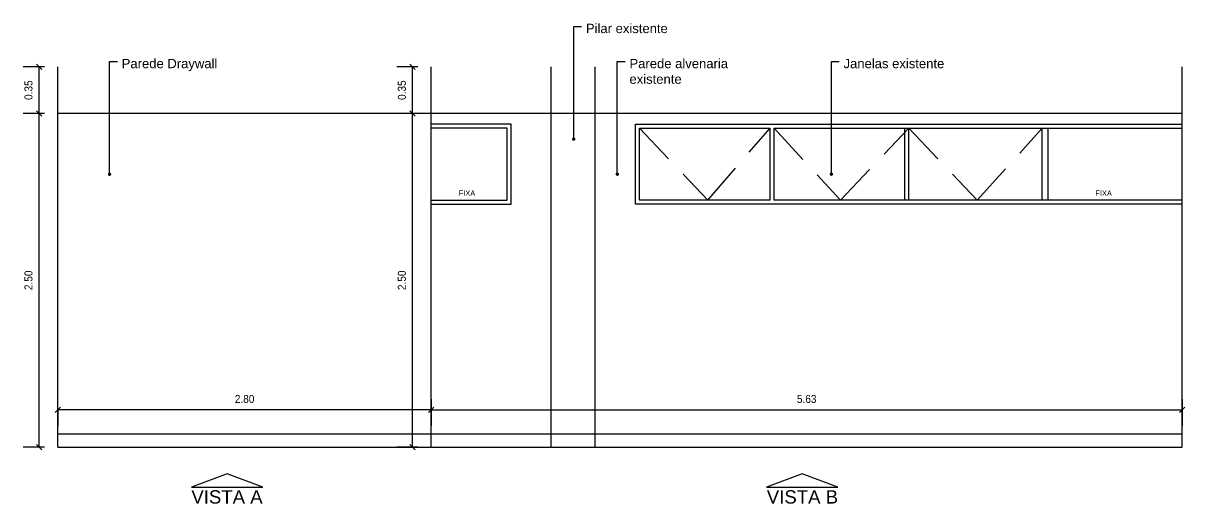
# Model space of a CAD drawing. Header units: millimetres. Extents: x 7034 to 7235, y -465 to -378.
# Drawn here: x 7093.84 to 7102.55, y -438.35 to -434.75 of the extents above; entities that cross this region are included whole.
import ezdxf

# ---------------------------------------------------------------- set-up
doc = ezdxf.new("R2010")
doc.units = ezdxf.units.MM
doc.header["$LTSCALE"] = 0.005
doc.linetypes.add('CONTINUO', pattern=[0])
doc.linetypes.add('DASHED', pattern=[19.05, 12.7, -6.35])
doc.layers.get('0').update_dxf_attribs({"linetype": 'CONTINUO'})
doc.layers.get('DEFPOINTS').update_dxf_attribs({"linetype": 'CONTINUO', "lineweight": 15})
for name, color, linetype in [('- COTAS', 12, 'Continuous'), ('252', 252, 'Continuous'), ('ARQ-TEXTO', 3, 'Continuous'), ('ARQ_ALVENARIA', 6, 'Continuous'), ('ARQ_ESQUADRIA', 5, 'Continuous'), ('ARQ_TXT_AMBIENTE', 3, 'Continuous'), ('DETALHES', 4, 'Continuous'), ('LL_DETALHES PRETO', 250, 'Continuous'), ('NN_COTA', 1, 'Continuous'), ('NN_GESSO', 5, 'Continuous')]:
    doc.layers.add(name, color=color, linetype=linetype)
doc.styles.add('50', font='ARIALN.TTF', dxfattribs={"height": 0.1})
doc.styles.add('ARQ', font='arial.ttf', dxfattribs={"width": 0.9})
doc.styles.add('R80-20', font='simplex.shx', dxfattribs={"height": 0.04})
doc.styles.get("Standard").update_dxf_attribs({"font": 'arial.ttf'})
doc.dimstyles.new('1-40', dxfattribs={"dimtxt": 0.06, "dimasz": 0.04, "dimexe": 0.1195, "dimexo": 0.1, "dimgap": 0.05, "dimtad": 1, "dimzin": 0, "dimdsep": 46, "dimtxsty": 'ARQ', "dimblk": 'OBLIQUE', "dimcen": 0.09, "dimclrd": 1, "dimclre": 1, "dimclrt": 7, "dimadec": 0, "dimazin": 0, "dimtm": 1e-09, "dimtfac": 1, "dimtofl": 0, "dimtmove": 0, "dimatfit": 3, "dimfxl": 0.1, "dimfxlon": 1, "dimtolj": 1, "dimtzin": 0, "dimlwd": -1, "dimlwe": -1, "dimarcsym": 0})
doc.dimstyles.new('50', dxfattribs={"dimscale": 0, "dimtxt": 0.1, "dimasz": 0.025, "dimexe": 0.05, "dimexo": 0.05, "dimgap": 0.01, "dimtad": 1, "dimdec": 0, "dimlfac": 100, "dimzin": 0, "dimdsep": 46, "dimtxsty": '50', "dimblk": 'DOT', "dimcen": 0.02, "dimclrd": 1, "dimclre": 1, "dimclrt": 7, "dimadec": 0, "dimazin": 0, "dimtfac": 1, "dimtdec": 0, "dimtofl": 0, "dimtmove": 2, "dimatfit": 2, "dimldrblk": 'DOT', "dimfxl": 0.05, "dimtolj": 1, "dimtzin": 0, "dimlwd": -1, "dimarcsym": 0})

# ---------------------------------------------------------------- blocks, each defined once
blk = doc.blocks.new('_OBLIQUE')
at = {"color": 0, "linetype": 'ByBlock'}
blk.add_line((-0.5, -0.5), (0.5, 0.5), dxfattribs=at)
blk = doc.blocks.new('*D63')
at = {"layer": '- COTAS', "color": 1, "transparency": 16777216}
for p, q in [((7096.7957, -435.4264), (7096.6362, -435.4264)), ((7096.7557, -437.9264), (7096.7557, -435.4264)), ((7096.7957, -437.9264), (7096.6362, -437.9264))]:
    blk.add_line(p, q, dxfattribs=at)
at = {"layer": 'DEFPOINTS', "color": 0, "transparency": 16777216}
for p in [(7096.7557, -435.4264), (7096.8957, -435.4264), (7096.8957, -437.9264)]:
    blk.add_point(p, dxfattribs=at)
at = {"layer": '- COTAS', "color": 1, "transparency": 16777216, "xscale": 0.04, "yscale": 0.04, "zscale": 0.04}
for p, rotation in [((7096.7557, -435.4264), 90), ((7096.7557, -437.9264), 270)]:
    blk.add_blockref('_OBLIQUE', p, dxfattribs=dict(at, rotation=rotation))
at = {"layer": '- COTAS', "color": 7, "transparency": 16777216, "insert": (7096.6751, -436.6764), "char_height": 0.06, "attachment_point": 5, "rotation": 90, "style": 'ARQ'}
blk.add_mtext('\\A1;2.50', dxfattribs=at)
blk = doc.blocks.new('*D64')
at = {"layer": '- COTAS', "color": 1, "transparency": 16777216}
for p, q in [((7096.7957, -435.0764), (7096.6362, -435.0764)), ((7096.7557, -435.4264), (7096.7557, -435.0764)), ((7096.7957, -435.4264), (7096.6362, -435.4264))]:
    blk.add_line(p, q, dxfattribs=at)
at = {"layer": 'DEFPOINTS', "color": 0, "transparency": 16777216}
for p in [(7096.7557, -435.0764), (7096.8957, -435.0764), (7096.8957, -435.4264)]:
    blk.add_point(p, dxfattribs=at)
at = {"layer": '- COTAS', "color": 1, "transparency": 16777216, "xscale": 0.04, "yscale": 0.04, "zscale": 0.04}
for p, rotation in [((7096.7557, -435.0764), 90), ((7096.7557, -435.4264), 270)]:
    blk.add_blockref('_OBLIQUE', p, dxfattribs=dict(at, rotation=rotation))
at = {"layer": '- COTAS', "color": 7, "transparency": 16777216, "insert": (7096.6751, -435.2514), "char_height": 0.06, "attachment_point": 5, "rotation": 90, "style": 'ARQ'}
blk.add_mtext('\\A1;0.35', dxfattribs=at)
blk = doc.blocks.new('seta')
at = {"layer": 'NN_COTA', "transparency": 33554549}
h = blk.add_hatch(dxfattribs=at)
h.set_pattern_fill('ANGLE', color=256)
h.set_pattern_definition([(0, (-0.006, 0.008), (0, 6.985), [5.08, -1.905]), (90, (-0.006, 0.008), (-6.985, 4e-16), [5.08, -1.905])])
h.paths.add_polyline_path([(17.271, -37.7472), (17.5387, -37.846), (17.8064, -37.7472)])
at = {"layer": 'NN_COTA'}
blk.add_lwpolyline([(17.271, -37.7472), (17.8064, -37.7472), (17.5387, -37.846), (17.271, -37.7472)], dxfattribs=at)
blk = doc.blocks.new('_DOT')
at = {"color": 0, "linetype": 'ByBlock'}
blk.add_line((-0.5, 0), (-1, 0), dxfattribs=at)
at = {"color": 0, "linetype": 'ByBlock', "const_width": 0.5}
blk.add_lwpolyline([(-0.25, 0, 1), (0.25, 0, 1)], format="xyb", close=True, dxfattribs=at)
blk = doc.blocks.new('DOT')
at = {"layer": 'ARQ-TEXTO', "color": 0, "linetype": 'ByBlock'}
blk.add_line((-0.5, 0), (-1, 0), dxfattribs=at)
at = {"layer": 'ARQ-TEXTO', "color": 0, "linetype": 'ByBlock', "const_width": 0.5}
blk.add_lwpolyline([(-0.25, 0, 1), (0.25, 0, 1)], format="xyb", close=True, dxfattribs=at)
blk = doc.blocks.new('*D65')
at = {"layer": '- COTAS', "color": 1, "transparency": 16777216}
for p, q in [((7093.9957, -435.4264), (7093.8362, -435.4264)), ((7093.9557, -437.9264), (7093.9557, -435.4264)), ((7093.9957, -437.9264), (7093.8362, -437.9264))]:
    blk.add_line(p, q, dxfattribs=at)
at = {"layer": 'DEFPOINTS', "color": 0, "transparency": 16777216}
for p in [(7093.9557, -435.4264), (7094.0957, -435.4264), (7094.0957, -437.9264)]:
    blk.add_point(p, dxfattribs=at)
at = {"layer": '- COTAS', "color": 1, "transparency": 16777216, "xscale": 0.04, "yscale": 0.04, "zscale": 0.04}
for p, rotation in [((7093.9557, -435.4264), 90), ((7093.9557, -437.9264), 270)]:
    blk.add_blockref('_OBLIQUE', p, dxfattribs=dict(at, rotation=rotation))
at = {"layer": '- COTAS', "color": 7, "transparency": 16777216, "insert": (7093.8751, -436.6764), "char_height": 0.06, "attachment_point": 5, "rotation": 90, "style": 'ARQ'}
blk.add_mtext('\\A1;2.50', dxfattribs=at)
blk = doc.blocks.new('*D66')
at = {"layer": '- COTAS', "color": 1, "transparency": 16777216}
for p, q in [((7093.9957, -435.0764), (7093.8362, -435.0764)), ((7093.9557, -435.4264), (7093.9557, -435.0764)), ((7093.9957, -435.4264), (7093.8362, -435.4264))]:
    blk.add_line(p, q, dxfattribs=at)
at = {"layer": 'DEFPOINTS', "color": 0, "transparency": 16777216}
for p in [(7093.9557, -435.0764), (7094.0957, -435.0764), (7094.0957, -435.4264)]:
    blk.add_point(p, dxfattribs=at)
at = {"layer": '- COTAS', "color": 1, "transparency": 16777216, "xscale": 0.04, "yscale": 0.04, "zscale": 0.04}
for p, rotation in [((7093.9557, -435.0764), 90), ((7093.9557, -435.4264), 270)]:
    blk.add_blockref('_OBLIQUE', p, dxfattribs=dict(at, rotation=rotation))
at = {"layer": '- COTAS', "color": 7, "transparency": 16777216, "insert": (7093.8751, -435.2514), "char_height": 0.06, "attachment_point": 5, "rotation": 90, "style": 'ARQ'}
blk.add_mtext('\\A1;0.35', dxfattribs=at)
blk = doc.blocks.new('*D116')
at = {"layer": '- COTAS', "color": 1, "transparency": 16777216}
for p, q in [((7096.8957, -437.5666), (7096.8957, -437.7659)), ((7102.5257, -437.5666), (7102.5257, -437.7659)), ((7096.8957, -437.6464), (7102.5257, -437.6464))]:
    blk.add_line(p, q, dxfattribs=at)
at = {"layer": 'DEFPOINTS', "color": 0, "transparency": 16777216}
for p in [(7096.8957, -437.4666), (7102.5257, -437.4666), (7102.5257, -437.6464)]:
    blk.add_point(p, dxfattribs=at)
at = {"layer": '- COTAS', "color": 1, "transparency": 16777216, "xscale": 0.04, "yscale": 0.04, "zscale": 0.04, "rotation": 180}
blk.add_blockref('_OBLIQUE', (7096.8957, -437.6464), dxfattribs=at)
at = {"layer": '- COTAS', "color": 1, "transparency": 16777216, "xscale": 0.04, "yscale": 0.04, "zscale": 0.04}
blk.add_blockref('_OBLIQUE', (7102.5257, -437.6464), dxfattribs=at)
at = {"layer": '- COTAS', "color": 7, "transparency": 16777216, "insert": (7099.7107, -437.5658), "char_height": 0.06, "attachment_point": 5, "style": 'ARQ'}
blk.add_mtext('\\A1;5.63', dxfattribs=at)
blk = doc.blocks.new('*D117')
at = {"layer": '- COTAS', "color": 1, "transparency": 16777216}
for p, q in [((7094.0957, -437.6464), (7094.0957, -437.7659)), ((7096.8957, -437.6464), (7094.0957, -437.6464)), ((7096.8957, -437.6464), (7096.8957, -437.7659))]:
    blk.add_line(p, q, dxfattribs=at)
at = {"layer": 'DEFPOINTS', "color": 0, "transparency": 16777216}
for p in [(7094.0957, -437.6464), (7094.0957, -437.6464), (7096.8957, -437.6464)]:
    blk.add_point(p, dxfattribs=at)
at = {"layer": '- COTAS', "color": 1, "transparency": 16777216, "xscale": 0.04, "yscale": 0.04, "zscale": 0.04, "rotation": 180}
blk.add_blockref('_OBLIQUE', (7094.0957, -437.6464), dxfattribs=at)
at = {"layer": '- COTAS', "color": 1, "transparency": 16777216, "xscale": 0.04, "yscale": 0.04, "zscale": 0.04}
blk.add_blockref('_OBLIQUE', (7096.8957, -437.6464), dxfattribs=at)
at = {"layer": '- COTAS', "color": 7, "transparency": 16777216, "insert": (7095.4957, -437.5658), "char_height": 0.06, "attachment_point": 5, "style": 'ARQ'}
blk.add_mtext('\\A1;2.80', dxfattribs=at)

msp = doc.modelspace()

# ---------------------------------------------------------------- linework, layer by layer
at = {"layer": '252', "linetype": 'DASHED', "ltscale": 5}
for p, q in [((7098.4557, -435.5364), (7098.9682, -436.0764)), ((7098.9682, -436.0764), (7099.4357, -435.5364)), ((7099.4657, -435.5364), (7099.9632, -436.0764)), ((7099.9632, -436.0764), (7100.4757, -435.5364)), ((7100.4757, -435.5364), (7100.9882, -436.0764)), ((7100.9882, -436.0764), (7101.4775, -435.5364))]:
    msp.add_line(p, q, dxfattribs=at)
at = {"layer": 'ARQ_ALVENARIA'}
for p, q in [((7094.0957, -437.9264), (7094.0957, -435.0764)), ((7096.8957, -437.9264), (7096.8957, -435.0764)), ((7102.5257, -437.9264), (7102.5257, -435.0764)), ((7094.0957, -437.9264), (7102.5257, -437.9264))]:
    msp.add_line(p, q, dxfattribs=at)
at = {"layer": 'ARQ_ESQUADRIA'}
for p, q in [((7097.7957, -437.9264), (7097.7957, -435.0764)), ((7098.1257, -437.9264), (7098.1257, -435.0764))]:
    msp.add_line(p, q, dxfattribs=at)
at = {"layer": 'DETALHES'}
msp.add_line((7102.5257, -435.4264), (7094.0957, -435.4264), dxfattribs=at)
at = {"layer": 'LL_DETALHES PRETO'}
for p, q in [((7099.4357, -436.0764), (7099.4357, -435.5364)), ((7099.4657, -436.0764), (7099.4657, -435.5364)), ((7100.4457, -436.0764), (7100.4457, -435.5364)), ((7100.4757, -436.0764), (7100.4757, -435.5364)), ((7100.4757, -436.0764), (7100.4757, -435.5364)), ((7101.4775, -436.0764), (7101.4775, -435.5364)), ((7101.5225, -436.0764), (7101.5225, -435.5364)), ((7094.0957, -437.8264), (7102.5257, -437.8264))]:
    msp.add_line(p, q, dxfattribs=at)
for points in [[(7096.8957, -436.1064), (7097.4957, -436.1064), (7097.4957, -435.5064), (7096.8957, -435.5064)], [(7096.8957, -436.0764), (7097.4657, -436.0764), (7097.4657, -435.5364), (7096.8957, -435.5364)], [(7102.5257, -436.1064), (7098.4257, -436.1064), (7098.4257, -435.5064), (7102.5257, -435.5064)], [(7099.4357, -436.0764), (7098.4557, -436.0764), (7098.4557, -435.5364), (7099.4357, -435.5364)], [(7099.4657, -435.5364), (7102.5257, -435.5364)], [(7102.5257, -436.0764), (7099.4657, -436.0764)]]:
    msp.add_lwpolyline(points, dxfattribs=at)

# ---------------------------------------------------------------- block references
at = {"layer": 'NN_GESSO', "xscale": -1, "rotation": 180}
for p in [(7077.8259, -475.9729), (7082.1372, -475.9729)]:
    msp.add_blockref('seta', p, dxfattribs=at)

# ---------------------------------------------------------------- texts
at = {"color": 1, "char_height": 0.099753, "width": 0.677655, "attachment_point": 1, "style": 'R80-20'}
for s, insert in [('\\pi0.07186;{\\fArial|b0|i0|c0|p34;VISTA A}', (7095.0246, -438.2497)), ('\\pi0.07567;{\\fArial|b0|i0|c0|p34;VISTA B}', (7099.3359, -438.2497))]:
    msp.add_mtext(s, dxfattribs=dict(at, insert=insert))
at = {"layer": 'ARQ_TXT_AMBIENTE', "char_height": 0.07, "attachment_point": 1}
for s, insert in [('Pilar existente', (7098.0549, -434.7537)), ('Parede Draywall', (7094.5741, -435.0168)), ('Parede alvenaria\\Pexistente', (7098.3817, -435.0168)), ('Janelas existente', (7099.987, -435.0168))]:
    msp.add_mtext_dynamic_manual_height_columns(s, width=0.754607, gutter_width=0, heights=[0.2882], dxfattribs=dict(at, insert=insert))
at = {"layer": 'ARQ_TXT_AMBIENTE', "char_height": 0.04, "width": 0.824517, "attachment_point": 1}
for insert in [(7097.1013, -436.0032), (7101.875, -436.0032)]:
    msp.add_mtext('FIXA', dxfattribs=dict(at, insert=insert))

# ---------------------------------------------------------------- dimensions: what is measured, and where the dimension line sits
at = {"layer": '- COTAS'}
for base, p1, p2, picture, middle in [((7093.9557, -435.0764), (7094.0957, -435.4264), (7094.0957, -435.0764), '*D66', (7093.8751, -435.2514)), ((7096.7557, -435.0764), (7096.8957, -435.4264), (7096.8957, -435.0764), '*D64', (7096.6751, -435.2514)), ((7093.9557, -435.4264), (7094.0957, -437.9264), (7094.0957, -435.4264), '*D65', (7093.8751, -436.6764)), ((7096.7557, -435.4264), (7096.8957, -437.9264), (7096.8957, -435.4264), '*D63', (7096.6751, -436.6764))]:
    dim = msp.add_linear_dim(base=base, p1=p1, p2=p2, angle=90, dimstyle='1-40', dxfattribs=at)
    dim.commit()
    dim.dimension.update_dxf_attribs({"geometry": picture, "text_midpoint": middle})
for base, p1, p2, picture, middle in [((7102.5257, -437.6464), (7096.8957, -437.4666), (7102.5257, -437.4666), '*D116', (7099.7107, -437.5658)), ((7094.0957, -437.6464), (7096.8957, -437.6464), (7094.0957, -437.6464), '*D117', (7095.4957, -437.5658))]:
    dim = msp.add_linear_dim(base=base, p1=p1, p2=p2, dimstyle='1-40', dxfattribs=at)
    dim.commit()
    dim.dimension.update_dxf_attribs({"geometry": picture, "text_midpoint": middle})

# ---------------------------------------------------------------- leaders
at = {"layer": 'ARQ_ALVENARIA'}
for points in [[(7097.9636, -435.6183), (7097.9636, -434.7742), (7098.0221, -434.7742)], [(7094.4828, -435.8814), (7094.4828, -435.0373), (7094.5414, -435.0373)], [(7098.2904, -435.8814), (7098.2904, -435.0373), (7098.3489, -435.0373)], [(7099.8957, -435.8814), (7099.8957, -435.0373), (7099.9542, -435.0373)]]:
    msp.add_leader(points, dimstyle='50', override={"dimscale": 1, "dimtad": 0, "dimldrblk": 'DOT'}, dxfattribs=at)

doc.saveas('drawing.dxf')
